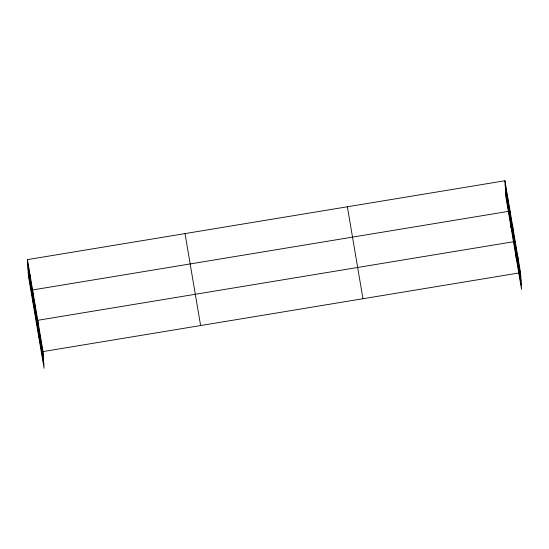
<?xml version="1.0" encoding="UTF-8"?>
<svg xmlns="http://www.w3.org/2000/svg" width="549" height="549" viewBox="0 0 549 549"><rect width="100%" height="100%" fill="white"/><g stroke="black" fill="none" stroke-linecap="round" stroke-linejoin="round"><path stroke-width="0.82" d="M27.45 259.615L43.042 351.573L44.064 368.249L28.473 276.291L27.45 259.615L504.936 180.751L520.527 272.709L521.55 289.385L505.958 197.427L504.936 180.751M43.042 351.573L520.527 272.709M505.183 184.766L520.775 276.723M505.437 188.945L521.028 280.903M505.698 193.248L521.296 285.206M347.366 206.774L362.958 298.731M185.02 233.586L200.611 325.55M27.697 263.623L43.289 355.587M27.951 267.802L43.543 359.767M28.212 272.112L43.81 364.069M517.879 257.076L518.126 261.091M516.245 258.119L515.23 241.443L37.744 320.307L38.759 336.983M512.656 226.27L512.903 230.285M511.105 227.773L510.083 211.097L32.597 289.961L33.613 306.637M507.509 195.924L507.756 199.939M40.393 335.94L40.64 339.955M35.17 305.134L35.417 309.142M30.023 274.788L30.27 278.796"/></g></svg>
